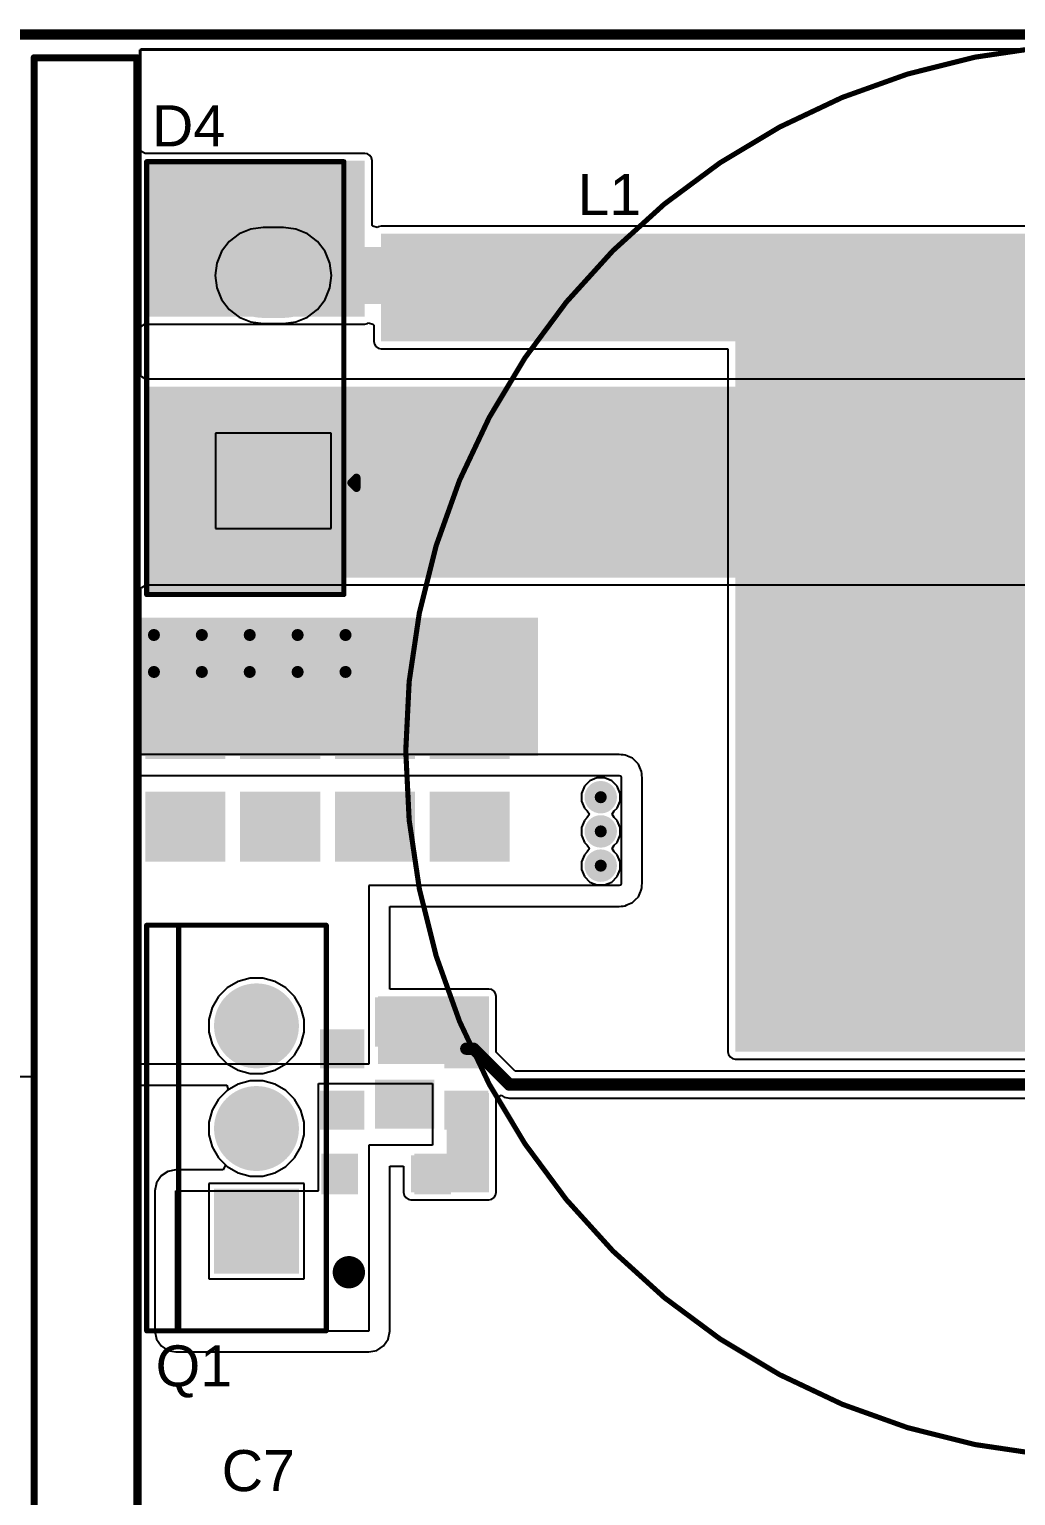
# Model space of a CAD drawing. Header units: millimetres. Extents: x 0 to 214, y 0 to 214.
# Drawn here: x 1.16 to 2.121, y 2.514 to 3.942 of the extents above; entities that cross this region are included whole.
import ezdxf

# ---------------------------------------------------------------- set-up
doc = ezdxf.new("R2010")
doc.units = ezdxf.units.MM
doc.header["$MEASUREMENT"] = 0
for name, color, linetype in [('BottomLayer', 5, 'Continuous'), ('BottomPaste', 16, 'Continuous'), ('BottomSolder', 6, 'Continuous'), ('Mechanical1', 6, 'Continuous'), ('MultiLayer', 9, 'Continuous'), ('PadHoleLayer', 156, 'Continuous'), ('TopLayer', 1, 'Continuous'), ('TopOverlay', 2, 'Continuous'), ('TopSolder', 216, 'Continuous'), ('ViaHoleLayer', 16, 'Continuous')]:
    doc.layers.add(name, color=color, linetype=linetype)
doc.styles.add('Arial', font='', dxfattribs={"height": 0.2})
doc.styles.get('Arial').set_extended_font_data('Arial')

# ---------------------------------------------------------------- blocks, each defined once
blk = doc.blocks.new('FC_PFC1060_850M_B_L_18')
at = {"layer": 'BottomLayer'}
h = blk.add_hatch(color=5, dxfattribs=at)
edge = h.paths.add_edge_path()
edge.add_arc((-0.1968504, 0), 0.0787401, 0, 360)
h = blk.add_hatch(color=5, dxfattribs=at)
edge = h.paths.add_edge_path()
edge.add_arc((0.1968504, 0), 0.0787401, 0, 360)
at = {"layer": 'BottomSolder'}
h = blk.add_hatch(color=6, dxfattribs=at)
edge = h.paths.add_edge_path()
edge.add_arc((-0.1968504, 0), 0.0827401, 0, 360)
h = blk.add_hatch(color=6, dxfattribs=at)
edge = h.paths.add_edge_path()
edge.add_arc((0.1968504, 0), 0.0827401, 0, 360)
at = {"layer": 'MultiLayer'}
h = blk.add_hatch(color=9, dxfattribs=at)
edge = h.paths.add_edge_path()
edge.add_arc((-0.1968504, 0), 0.0787401, 0, 360)
h = blk.add_hatch(color=9, dxfattribs=at)
edge = h.paths.add_edge_path()
edge.add_arc((0.1968504, 0), 0.0787401, 0, 360)
at = {"layer": 'PadHoleLayer'}
h = blk.add_hatch(color=156, dxfattribs=at)
edge = h.paths.add_edge_path()
edge.add_arc((-0.1968504, 0), 0.0393701, 0, 360)
h = blk.add_hatch(color=156, dxfattribs=at)
edge = h.paths.add_edge_path()
edge.add_arc((0.1968504, 0), 0.0393701, 0, 360)
at = {"layer": 'TopLayer'}
h = blk.add_hatch(color=1, dxfattribs=at)
edge = h.paths.add_edge_path()
edge.add_arc((-0.1968504, 0), 0.0787401, 0, 360)
h = blk.add_hatch(color=1, dxfattribs=at)
edge = h.paths.add_edge_path()
edge.add_arc((0.1968504, 0), 0.0787401, 0, 360)
at = {"layer": 'TopSolder'}
h = blk.add_hatch(color=216, dxfattribs=at)
edge = h.paths.add_edge_path()
edge.add_arc((-0.1968504, 0), 0.0827401, 0, 360)
h = blk.add_hatch(color=216, dxfattribs=at)
edge = h.paths.add_edge_path()
edge.add_arc((0.1968504, 0), 0.0827401, 0, 360)
at = {"layer": 'TopOverlay'}
for points, const_width in [([(0.2959764, 0, 1), (-1.0819764, 0, 1)], 0.005), ([(-1.0832264, 0, 1), (-1.0807264, 0, 1)], 0.0025), ([(0.2947264, 0, 1), (0.2972264, 0, 1)], 0.0025)]:
    blk.add_lwpolyline(points, format="xyb", close=True, dxfattribs=dict(at, const_width=const_width))
blk = doc.blocks.new('R___1206_B_151')
at = {"layer": 'BottomLayer'}
for points in [[(-0.08, 0.035), (-0.02, 0.035), (-0.02, -0.035), (-0.08, -0.035)], [(0.02, 0.035), (0.08, 0.035), (0.08, -0.035), (0.02, -0.035)]]:
    blk.add_hatch(color=5, dxfattribs=at).paths.add_polyline_path(points)
at = {"layer": 'BottomPaste'}
for points in [[(-0.08, 0.035), (-0.02, 0.035), (-0.02, -0.035), (-0.08, -0.035)], [(0.02, 0.035), (0.08, 0.035), (0.08, -0.035), (0.02, -0.035)]]:
    blk.add_hatch(color=16, dxfattribs=at).paths.add_polyline_path(points)
at = {"layer": 'BottomSolder'}
for points in [[(-0.084, 0.039), (-0.016, 0.039), (-0.016, -0.039), (-0.084, -0.039)], [(0.016, 0.039), (0.084, 0.039), (0.084, -0.039), (0.016, -0.039)]]:
    blk.add_hatch(color=6, dxfattribs=at).paths.add_polyline_path(points)
blk = doc.blocks.new('R___1206_B_152')
at = {"layer": 'BottomLayer'}
for points in [[(-0.08, 0.035), (-0.02, 0.035), (-0.02, -0.035), (-0.08, -0.035)], [(0.02, 0.035), (0.08, 0.035), (0.08, -0.035), (0.02, -0.035)]]:
    blk.add_hatch(color=5, dxfattribs=at).paths.add_polyline_path(points)
at = {"layer": 'BottomPaste'}
for points in [[(-0.08, 0.035), (-0.02, 0.035), (-0.02, -0.035), (-0.08, -0.035)], [(0.02, 0.035), (0.08, 0.035), (0.08, -0.035), (0.02, -0.035)]]:
    blk.add_hatch(color=16, dxfattribs=at).paths.add_polyline_path(points)
at = {"layer": 'BottomSolder'}
for points in [[(-0.084, 0.039), (-0.016, 0.039), (-0.016, -0.039), (-0.084, -0.039)], [(0.016, 0.039), (0.084, 0.039), (0.084, -0.039), (0.016, -0.039)]]:
    blk.add_hatch(color=6, dxfattribs=at).paths.add_polyline_path(points)
blk = doc.blocks.new('R___1206_B_153')
at = {"layer": 'BottomLayer'}
for points in [[(-0.08, 0.035), (-0.02, 0.035), (-0.02, -0.035), (-0.08, -0.035)], [(0.02, 0.035), (0.08, 0.035), (0.08, -0.035), (0.02, -0.035)]]:
    blk.add_hatch(color=5, dxfattribs=at).paths.add_polyline_path(points)
at = {"layer": 'BottomPaste'}
for points in [[(-0.08, 0.035), (-0.02, 0.035), (-0.02, -0.035), (-0.08, -0.035)], [(0.02, 0.035), (0.08, 0.035), (0.08, -0.035), (0.02, -0.035)]]:
    blk.add_hatch(color=16, dxfattribs=at).paths.add_polyline_path(points)
at = {"layer": 'BottomSolder'}
for points in [[(-0.084, 0.039), (-0.016, 0.039), (-0.016, -0.039), (-0.084, -0.039)], [(0.016, 0.039), (0.084, 0.039), (0.084, -0.039), (0.016, -0.039)]]:
    blk.add_hatch(color=6, dxfattribs=at).paths.add_polyline_path(points)
blk = doc.blocks.new('R___1206_B_154')
at = {"layer": 'BottomLayer'}
for points in [[(-0.08, 0.035), (-0.02, 0.035), (-0.02, -0.035), (-0.08, -0.035)], [(0.02, 0.035), (0.08, 0.035), (0.08, -0.035), (0.02, -0.035)]]:
    blk.add_hatch(color=5, dxfattribs=at).paths.add_polyline_path(points)
at = {"layer": 'BottomPaste'}
for points in [[(-0.08, 0.035), (-0.02, 0.035), (-0.02, -0.035), (-0.08, -0.035)], [(0.02, 0.035), (0.08, 0.035), (0.08, -0.035), (0.02, -0.035)]]:
    blk.add_hatch(color=16, dxfattribs=at).paths.add_polyline_path(points)
at = {"layer": 'BottomSolder'}
for points in [[(-0.084, 0.039), (-0.016, 0.039), (-0.016, -0.039), (-0.084, -0.039)], [(0.016, 0.039), (0.084, 0.039), (0.084, -0.039), (0.016, -0.039)]]:
    blk.add_hatch(color=6, dxfattribs=at).paths.add_polyline_path(points)
blk = doc.blocks.new('R___0603_B_161')
at = {"layer": 'BottomLayer'}
for points in [[(-0.045, -0.0175), (-0.045, 0.0175), (-0.015, 0.0175), (-0.015, -0.0175)], [(0.015, -0.0175), (0.015, 0.0175), (0.045, 0.0175), (0.045, -0.0175)]]:
    blk.add_hatch(color=5, dxfattribs=at).paths.add_polyline_path(points)
at = {"layer": 'BottomPaste'}
for points in [[(-0.045, -0.0175), (-0.045, 0.0175), (-0.015, 0.0175), (-0.015, -0.0175)], [(0.015, -0.0175), (0.015, 0.0175), (0.045, 0.0175), (0.045, -0.0175)]]:
    blk.add_hatch(color=16, dxfattribs=at).paths.add_polyline_path(points)
at = {"layer": 'BottomSolder'}
for points in [[(-0.049, -0.0215), (-0.049, 0.0215), (-0.011, 0.0215), (-0.011, -0.0215)], [(0.011, -0.0215), (0.011, 0.0215), (0.049, 0.0215), (0.049, -0.0215)]]:
    blk.add_hatch(color=6, dxfattribs=at).paths.add_polyline_path(points)
blk = doc.blocks.new('R___0603_B_162')
at = {"layer": 'BottomLayer'}
for points in [[(-0.045, -0.0175), (-0.045, 0.0175), (-0.015, 0.0175), (-0.015, -0.0175)], [(0.015, -0.0175), (0.015, 0.0175), (0.045, 0.0175), (0.045, -0.0175)]]:
    blk.add_hatch(color=5, dxfattribs=at).paths.add_polyline_path(points)
at = {"layer": 'BottomPaste'}
for points in [[(-0.045, -0.0175), (-0.045, 0.0175), (-0.015, 0.0175), (-0.015, -0.0175)], [(0.015, -0.0175), (0.015, 0.0175), (0.045, 0.0175), (0.045, -0.0175)]]:
    blk.add_hatch(color=16, dxfattribs=at).paths.add_polyline_path(points)
at = {"layer": 'BottomSolder'}
for points in [[(-0.049, -0.0215), (-0.049, 0.0215), (-0.011, 0.0215), (-0.011, -0.0215)], [(0.011, -0.0215), (0.011, 0.0215), (0.049, 0.0215), (0.049, -0.0215)]]:
    blk.add_hatch(color=6, dxfattribs=at).paths.add_polyline_path(points)
blk = doc.blocks.new('RES_0805_B_165')
at = {"layer": 'BottomLayer'}
for points in [[(-0.06, 0.025), (-0.02, 0.025), (-0.02, -0.025), (-0.06, -0.025)], [(0.02, 0.025), (0.06, 0.025), (0.06, -0.025), (0.02, -0.025)]]:
    blk.add_hatch(color=5, dxfattribs=at).paths.add_polyline_path(points)
at = {"layer": 'BottomPaste'}
for points in [[(-0.06, 0.025), (-0.02, 0.025), (-0.02, -0.025), (-0.06, -0.025)], [(0.02, 0.025), (0.06, 0.025), (0.06, -0.025), (0.02, -0.025)]]:
    blk.add_hatch(color=16, dxfattribs=at).paths.add_polyline_path(points)
at = {"layer": 'BottomSolder'}
for points in [[(-0.064, 0.029), (-0.016, 0.029), (-0.016, -0.029), (-0.064, -0.029)], [(0.016, 0.029), (0.064, 0.029), (0.064, -0.029), (0.016, -0.029)]]:
    blk.add_hatch(color=6, dxfattribs=at).paths.add_polyline_path(points)
blk = doc.blocks.new('TO_220_3_177')
at = {"layer": 'BottomLayer'}
blk.add_hatch(color=5, dxfattribs=at).paths.add_polyline_path([(-0.13937, 0.03937), (-0.06063, 0.03937), (-0.06063, -0.03937), (-0.13937, -0.03937)])
h = blk.add_hatch(color=5, dxfattribs=at)
edge = h.paths.add_edge_path()
edge.add_arc((0, 0), 0.03937, 0, 360)
h = blk.add_hatch(color=5, dxfattribs=at)
edge = h.paths.add_edge_path()
edge.add_arc((0.1, 0), 0.03937, 0, 360)
at = {"layer": 'BottomSolder'}
blk.add_hatch(color=6, dxfattribs=at).paths.add_polyline_path([(-0.14137, 0.04137), (-0.05863, 0.04137), (-0.05863, -0.04137), (-0.14137, -0.04137)])
h = blk.add_hatch(color=6, dxfattribs=at)
edge = h.paths.add_edge_path()
edge.add_arc((0, 0), 0.04137, 0, 360)
h = blk.add_hatch(color=6, dxfattribs=at)
edge = h.paths.add_edge_path()
edge.add_arc((0.1, 0), 0.04137, 0, 360)
at = {"layer": 'MultiLayer'}
blk.add_hatch(color=9, dxfattribs=at).paths.add_polyline_path([(-0.13937, 0.03937), (-0.06063, 0.03937), (-0.06063, -0.03937), (-0.13937, -0.03937)])
h = blk.add_hatch(color=9, dxfattribs=at)
edge = h.paths.add_edge_path()
edge.add_arc((0, 0), 0.03937, 0, 360)
h = blk.add_hatch(color=9, dxfattribs=at)
edge = h.paths.add_edge_path()
edge.add_arc((0.1, 0), 0.03937, 0, 360)
at = {"layer": 'PadHoleLayer'}
h = blk.add_hatch(color=156, dxfattribs=at)
edge = h.paths.add_edge_path()
edge.add_arc((-0.1, 0), 0.023622, 0, 360)
h = blk.add_hatch(color=156, dxfattribs=at)
edge = h.paths.add_edge_path()
edge.add_arc((0, 0), 0.023622, 0, 360)
h = blk.add_hatch(color=156, dxfattribs=at)
edge = h.paths.add_edge_path()
edge.add_arc((0.1, 0), 0.023622, 0, 360)
at = {"layer": 'TopLayer'}
blk.add_hatch(color=1, dxfattribs=at).paths.add_polyline_path([(-0.13937, 0.03937), (-0.06063, 0.03937), (-0.06063, -0.03937), (-0.13937, -0.03937)])
h = blk.add_hatch(color=1, dxfattribs=at)
edge = h.paths.add_edge_path()
edge.add_arc((0, 0), 0.03937, 0, 360)
h = blk.add_hatch(color=1, dxfattribs=at)
edge = h.paths.add_edge_path()
edge.add_arc((0.1, 0), 0.03937, 0, 360)
at = {"layer": 'TopSolder'}
blk.add_hatch(color=216, dxfattribs=at).paths.add_polyline_path([(-0.14137, 0.04137), (-0.05863, 0.04137), (-0.05863, -0.04137), (-0.14137, -0.04137)])
h = blk.add_hatch(color=216, dxfattribs=at)
edge = h.paths.add_edge_path()
edge.add_arc((0, 0), 0.04137, 0, 360)
h = blk.add_hatch(color=216, dxfattribs=at)
edge = h.paths.add_edge_path()
edge.add_arc((0.1, 0), 0.04137, 0, 360)
at = {"layer": 'TopOverlay', "const_width": 0.005}
for points in [[(-0.197, 0.107), (-0.197, -0.068)], [(-0.197, 0.107), (0.198, 0.107)], [(0.198, 0.107), (0.198, -0.068)], [(-0.197, 0.075783), (0.198, 0.075783)], [(-0.197, -0.068), (0.198, -0.068)]]:
    blk.add_lwpolyline(points, dxfattribs=at)
at = {"layer": 'TopOverlay'}
for points, const_width in [([(-0.19825, 0.107, 1), (-0.19575, 0.107, 1)], 0.0025), ([(-0.19825, 0.107, 1), (-0.19575, 0.107, 1)], 0.0025), ([(0.19675, 0.107, 1), (0.19925, 0.107, 1)], 0.0025), ([(0.19675, 0.107, 1), (0.19925, 0.107, 1)], 0.0025), ([(-0.19825, 0.075783, 1), (-0.19575, 0.075783, 1)], 0.0025), ([(0.19675, 0.075783, 1), (0.19925, 0.075783, 1)], 0.0025), ([(-0.19825, -0.068, 1), (-0.19575, -0.068, 1)], 0.0025), ([(-0.19825, -0.068, 1), (-0.19575, -0.068, 1)], 0.0025), ([(0.19675, -0.068, 1), (0.19925, -0.068, 1)], 0.0025), ([(0.19675, -0.068, 1), (0.19925, -0.068, 1)], 0.0025), ([(-0.143987, -0.0821298, 1), (-0.136113, -0.0821298, 1)], 0.007874), ([(-0.143887, -0.0821298, 1), (-0.136013, -0.0821298, 1)], 0.007874)]:
    blk.add_lwpolyline(points, format="xyb", close=True, dxfattribs=dict(at, const_width=const_width))
at = {"layer": 'TopOverlay', "const_width": 0.015748}
blk.add_lwpolyline([(-0.13995, -0.0821298, -314.8109165127927), (-0.14005, -0.0821298)], format="xyb", dxfattribs=at)
blk = doc.blocks.new('N___T___P___B_180')
at = {"layer": 'BottomLayer'}
for points in [[(-0.0150007, -0.024091), (0.0149993, -0.024091), (0.0149993, 0.0315866), (-0.0150007, 0.0315866)], [(-0.009500000000000001, 0.0125), (-0.009499999999999998, -0.0125), (-0.0275, -0.0125), (-0.0275, 0.0125)], [(0.0275, 0.0125), (0.0275, -0.0125), (0.009500000000000001, -0.0125), (0.009499999999999998, 0.0125)]]:
    blk.add_hatch(color=5, dxfattribs=at).paths.add_polyline_path(points)
at = {"layer": 'BottomPaste'}
for points in [[(-0.009500000000000001, 0.0125), (-0.009499999999999998, -0.0125), (-0.0275, -0.0125), (-0.0275, 0.0125)], [(0.0275, 0.0125), (0.0275, -0.0125), (0.009500000000000001, -0.0125), (0.009499999999999998, 0.0125)]]:
    blk.add_hatch(color=16, dxfattribs=at).paths.add_polyline_path(points)
blk = doc.blocks.new('SOD_323_B_196')
at = {"layer": 'BottomLayer'}
for points in [[(-0.02952755, -0.01771655), (-0.06102365, -0.01771655), (-0.06102365, 0.01771655), (-0.02952755, 0.01771655)], [(0.06102365, -0.01771655), (0.02952755, -0.01771655), (0.02952755, 0.01771655), (0.06102365, 0.01771655)]]:
    blk.add_hatch(color=5, dxfattribs=at).paths.add_polyline_path(points)
at = {"layer": 'BottomPaste'}
for points in [[(-0.02952755, -0.01771655), (-0.06102365, -0.01771655), (-0.06102365, 0.01771655), (-0.02952755, 0.01771655)], [(0.06102365, -0.01771655), (0.02952755, -0.01771655), (0.02952755, 0.01771655), (0.06102365, 0.01771655)]]:
    blk.add_hatch(color=16, dxfattribs=at).paths.add_polyline_path(points)
at = {"layer": 'BottomSolder'}
for points in [[(-0.02736215, -0.01988195), (-0.06318905, -0.01988195), (-0.06318905, 0.01988195), (-0.02736215, 0.01988195)], [(0.06318905, -0.01988195), (0.02736215, -0.01988195), (0.02736215, 0.01988195), (0.06318905, 0.01988195)]]:
    blk.add_hatch(color=6, dxfattribs=at).paths.add_polyline_path(points)
blk = doc.blocks.new('TO_220_2_197')
at = {"layer": 'BottomLayer'}
blk.add_hatch(color=5, dxfattribs=at).paths.add_polyline_path([(-0.13937, 0.0492125), (-0.06063, 0.0492125), (-0.06063, -0.0492125), (-0.13937, -0.0492125)])
h = blk.add_hatch(color=5, dxfattribs=at)
edge = h.paths.add_edge_path()
edge.add_arc((0.1, -0.0098425), 0.03937, 180, 360)
edge.add_line((0.13937, -0.0098425), (0.13937, 0.0098425))
edge.add_arc((0.1, 0.0098425), 0.03937, 0, 180)
edge.add_line((0.06063, 0.009842500000000006), (0.06063, -0.009842499999999995))
at = {"layer": 'BottomSolder'}
blk.add_hatch(color=6, dxfattribs=at).paths.add_polyline_path([(-0.14137, 0.0512125), (-0.05863, 0.0512125), (-0.05863, -0.0512125), (-0.14137, -0.0512125)])
h = blk.add_hatch(color=6, dxfattribs=at)
edge = h.paths.add_edge_path()
edge.add_arc((0.1, -0.0098425), 0.04137, 180, 360)
edge.add_line((0.14137, -0.0098425), (0.14137, 0.0098425))
edge.add_arc((0.1, 0.0098425), 0.04137, 0, 180)
edge.add_line((0.05863000000000001, 0.009842500000000006), (0.05863000000000001, -0.009842499999999995))
at = {"layer": 'MultiLayer'}
blk.add_hatch(color=9, dxfattribs=at).paths.add_polyline_path([(-0.13937, 0.0492125), (-0.06063, 0.0492125), (-0.06063, -0.0492125), (-0.13937, -0.0492125)])
h = blk.add_hatch(color=9, dxfattribs=at)
edge = h.paths.add_edge_path()
edge.add_arc((0.1, -0.0098425), 0.03937, 180, 360)
edge.add_line((0.13937, -0.0098425), (0.13937, 0.0098425))
edge.add_arc((0.1, 0.0098425), 0.03937, 0, 180)
edge.add_line((0.06063, 0.009842500000000006), (0.06063, -0.009842499999999995))
at = {"layer": 'PadHoleLayer'}
h = blk.add_hatch(color=156, dxfattribs=at)
edge = h.paths.add_edge_path()
edge.add_arc((-0.1, 0), 0.027559, 0, 360)
h = blk.add_hatch(color=156, dxfattribs=at)
edge = h.paths.add_edge_path()
edge.add_arc((0.1, 0), 0.027559, 0, 360)
at = {"layer": 'TopLayer'}
blk.add_hatch(color=1, dxfattribs=at).paths.add_polyline_path([(-0.13937, 0.0492125), (-0.06063, 0.0492125), (-0.06063, -0.0492125), (-0.13937, -0.0492125)])
h = blk.add_hatch(color=1, dxfattribs=at)
edge = h.paths.add_edge_path()
edge.add_arc((0.1, -0.0098425), 0.03937, 180, 360)
edge.add_line((0.13937, -0.0098425), (0.13937, 0.0098425))
edge.add_arc((0.1, 0.0098425), 0.03937, 0, 180)
edge.add_line((0.06063, 0.009842500000000006), (0.06063, -0.009842499999999995))
at = {"layer": 'TopOverlay'}
for points in [[(-0.2107972, 0.0150456), (-0.1563462, 0.0150456), (-0.1563462, 0.1234706), (-0.2107972, 0.1234706)], [(-0.2107972, -0.0686944), (-0.1560102, -0.0686944), (-0.1560102, 0.0260646), (-0.2107972, 0.0260646)]]:
    blk.add_hatch(color=2, dxfattribs=at).paths.add_polyline_path(points)
at = {"layer": 'TopSolder'}
blk.add_hatch(color=216, dxfattribs=at).paths.add_polyline_path([(-0.14137, 0.0512125), (-0.05863, 0.0512125), (-0.05863, -0.0512125), (-0.14137, -0.0512125)])
h = blk.add_hatch(color=216, dxfattribs=at)
edge = h.paths.add_edge_path()
edge.add_arc((0.1, -0.0098425), 0.04137, 180, 360)
edge.add_line((0.14137, -0.0098425), (0.14137, 0.0098425))
edge.add_arc((0.1, 0.0098425), 0.04137, 0, 180)
edge.add_line((0.05863000000000001, 0.009842500000000006), (0.05863000000000001, -0.009842499999999995))
at = {"layer": 'TopOverlay'}
for points, const_width in [([(-0.210787, 0.123425), (0.210787, 0.123425)], 0.005), ([(-0.210787, 0.123425), (-0.210787, -0.0687008)], 0.005), ([(0.210787, 0.123425), (0.210787, -0.0687008)], 0.005), ([(-0.210787, -0.0687008), (-0.2107478, -0.06874)], 0.005), ([(-0.2107478, -0.06874), (0.210787, -0.06874)], 0.005), ([(-0.102, -0.076), (-0.107, -0.081)], 0.007874), ([(-0.107, -0.081), (-0.097, -0.081)], 0.007874), ([(-0.102, -0.076), (-0.097, -0.081)], 0.007874)]:
    blk.add_lwpolyline(points, dxfattribs=dict(at, const_width=const_width))
for points, const_width in [([(-0.212037, 0.123425, 1), (-0.209537, 0.123425, 1)], 0.0025), ([(-0.212037, 0.123425, 1), (-0.209537, 0.123425, 1)], 0.0025), ([(0.209537, 0.123425, 1), (0.212037, 0.123425, 1)], 0.0025), ([(0.209537, 0.123425, 1), (0.212037, 0.123425, 1)], 0.0025), ([(-0.212037, -0.0687008, 1), (-0.209537, -0.0687008, 1)], 0.0025), ([(-0.212037, -0.0687008, 1), (-0.209537, -0.0687008, 1)], 0.0025), ([(-0.2119978, -0.06874, 1), (-0.2094978, -0.06874, 1)], 0.0025), ([(-0.2119978, -0.06874, 1), (-0.2094978, -0.06874, 1)], 0.0025), ([(0.209537, -0.0687008, 1), (0.212037, -0.0687008, 1)], 0.0025), ([(0.209537, -0.06874, 1), (0.212037, -0.06874, 1)], 0.0025), ([(-0.1089685, -0.081, 1), (-0.1050315, -0.081, 1)], 0.003937), ([(-0.1089685, -0.081, 1), (-0.1050315, -0.081, 1)], 0.003937), ([(-0.1039685, -0.076, 1), (-0.1000315, -0.076, 1)], 0.003937), ([(-0.1039685, -0.076, 1), (-0.1000315, -0.076, 1)], 0.003937), ([(-0.0989685, -0.081, 1), (-0.0950315, -0.081, 1)], 0.003937), ([(-0.0989685, -0.081, 1), (-0.0950315, -0.081, 1)], 0.003937)]:
    blk.add_lwpolyline(points, format="xyb", close=True, dxfattribs=dict(at, const_width=const_width))

msp = doc.modelspace()

# ---------------------------------------------------------------- hatches: boundary and pattern name
at = {"layer": 'BottomLayer'}
for points in [[(1.274, 3.662), (1.487, 3.662), (1.487, 3.814), (1.274, 3.814)], [(1.503, 3.638), (2.335, 3.638), (2.335, 3.743), (1.503, 3.743)], [(1.848, 2.946), (2.335, 2.946), (2.335, 3.743), (1.848, 3.743)], [(1.265, 3.234), (1.656, 3.234), (1.656, 3.369), (1.265, 3.369)], [(1.5, 2.934), (1.608, 2.934), (1.608, 3), (1.5, 3)], [(1.567, 2.809), (1.608, 2.809), (1.608, 2.906), (1.567, 2.906)], [(1.532, 2.809), (1.581, 2.809), (1.581, 2.845), (1.532, 2.845)]]:
    msp.add_hatch(color=5, dxfattribs=at).paths.add_polyline_path(points)
h = msp.add_hatch(color=5, dxfattribs=at)
edge = h.paths.add_edge_path()
edge.add_arc((1.2816667, 3.352), 0.011811, 0, 360)
h = msp.add_hatch(color=5, dxfattribs=at)
edge = h.paths.add_edge_path()
edge.add_arc((1.3283333, 3.352), 0.011811, 0, 360)
h = msp.add_hatch(color=5, dxfattribs=at)
edge = h.paths.add_edge_path()
edge.add_arc((1.3749999, 3.352), 0.011811, 0, 360)
h = msp.add_hatch(color=5, dxfattribs=at)
edge = h.paths.add_edge_path()
edge.add_arc((1.4216665, 3.352), 0.011811, 0, 360)
h = msp.add_hatch(color=5, dxfattribs=at)
edge = h.paths.add_edge_path()
edge.add_arc((1.4683331, 3.352), 0.011811, 0, 360)
h = msp.add_hatch(color=5, dxfattribs=at)
edge = h.paths.add_edge_path()
edge.add_arc((1.2816667, 3.316), 0.011811, 0, 360)
h = msp.add_hatch(color=5, dxfattribs=at)
edge = h.paths.add_edge_path()
edge.add_arc((1.3283333, 3.316), 0.011811, 0, 360)
h = msp.add_hatch(color=5, dxfattribs=at)
edge = h.paths.add_edge_path()
edge.add_arc((1.3749999, 3.316), 0.011811, 0, 360)
h = msp.add_hatch(color=5, dxfattribs=at)
edge = h.paths.add_edge_path()
edge.add_arc((1.4216665, 3.316), 0.011811, 0, 360)
h = msp.add_hatch(color=5, dxfattribs=at)
edge = h.paths.add_edge_path()
edge.add_arc((1.4683331, 3.316), 0.011811, 0, 360)
h = msp.add_hatch(color=5, dxfattribs=at)
edge = h.paths.add_edge_path()
edge.add_arc((1.717, 3.194), 0.011811, 0, 360)
h = msp.add_hatch(color=5, dxfattribs=at)
edge = h.paths.add_edge_path()
edge.add_arc((1.717, 3.1606667), 0.011811, 0, 360)
h = msp.add_hatch(color=5, dxfattribs=at)
edge = h.paths.add_edge_path()
edge.add_arc((1.717, 3.1273334), 0.011811, 0, 360)
at = {"layer": 'BottomSolder'}
h = msp.add_hatch(color=6, dxfattribs=at)
edge = h.paths.add_edge_path()
edge.add_arc((1.2816667, 3.352), 0.015811, 0, 360)
h = msp.add_hatch(color=6, dxfattribs=at)
edge = h.paths.add_edge_path()
edge.add_arc((1.3283333, 3.352), 0.015811, 0, 360)
h = msp.add_hatch(color=6, dxfattribs=at)
edge = h.paths.add_edge_path()
edge.add_arc((1.3749999, 3.352), 0.015811, 0, 360)
h = msp.add_hatch(color=6, dxfattribs=at)
edge = h.paths.add_edge_path()
edge.add_arc((1.4216665, 3.352), 0.015811, 0, 360)
h = msp.add_hatch(color=6, dxfattribs=at)
edge = h.paths.add_edge_path()
edge.add_arc((1.4683331, 3.352), 0.015811, 0, 360)
h = msp.add_hatch(color=6, dxfattribs=at)
edge = h.paths.add_edge_path()
edge.add_arc((1.2816667, 3.316), 0.015811, 0, 360)
h = msp.add_hatch(color=6, dxfattribs=at)
edge = h.paths.add_edge_path()
edge.add_arc((1.3283333, 3.316), 0.015811, 0, 360)
h = msp.add_hatch(color=6, dxfattribs=at)
edge = h.paths.add_edge_path()
edge.add_arc((1.3749999, 3.316), 0.015811, 0, 360)
h = msp.add_hatch(color=6, dxfattribs=at)
edge = h.paths.add_edge_path()
edge.add_arc((1.4216665, 3.316), 0.015811, 0, 360)
h = msp.add_hatch(color=6, dxfattribs=at)
edge = h.paths.add_edge_path()
edge.add_arc((1.4683331, 3.316), 0.015811, 0, 360)
h = msp.add_hatch(color=6, dxfattribs=at)
edge = h.paths.add_edge_path()
edge.add_arc((1.717, 3.194), 0.015811, 0, 360)
h = msp.add_hatch(color=6, dxfattribs=at)
edge = h.paths.add_edge_path()
edge.add_arc((1.717, 3.1606667), 0.015811, 0, 360)
h = msp.add_hatch(color=6, dxfattribs=at)
edge = h.paths.add_edge_path()
edge.add_arc((1.717, 3.1273334), 0.015811, 0, 360)
at = {"layer": 'TopLayer'}
msp.add_hatch(color=1, dxfattribs=at).paths.add_polyline_path([(1.2748629, 3.408), (2.5909999, 3.408), (2.5909999, 3.594), (1.2748629, 3.594)])
h = msp.add_hatch(color=1, dxfattribs=at)
edge = h.paths.add_edge_path()
edge.add_arc((1.2816667, 3.352), 0.011811, 0, 360)
h = msp.add_hatch(color=1, dxfattribs=at)
edge = h.paths.add_edge_path()
edge.add_arc((1.3283333, 3.352), 0.011811, 0, 360)
h = msp.add_hatch(color=1, dxfattribs=at)
edge = h.paths.add_edge_path()
edge.add_arc((1.3749999, 3.352), 0.011811, 0, 360)
h = msp.add_hatch(color=1, dxfattribs=at)
edge = h.paths.add_edge_path()
edge.add_arc((1.4216665, 3.352), 0.011811, 0, 360)
h = msp.add_hatch(color=1, dxfattribs=at)
edge = h.paths.add_edge_path()
edge.add_arc((1.4683331, 3.352), 0.011811, 0, 360)
h = msp.add_hatch(color=1, dxfattribs=at)
edge = h.paths.add_edge_path()
edge.add_arc((1.2816667, 3.316), 0.011811, 0, 360)
h = msp.add_hatch(color=1, dxfattribs=at)
edge = h.paths.add_edge_path()
edge.add_arc((1.3283333, 3.316), 0.011811, 0, 360)
h = msp.add_hatch(color=1, dxfattribs=at)
edge = h.paths.add_edge_path()
edge.add_arc((1.3749999, 3.316), 0.011811, 0, 360)
h = msp.add_hatch(color=1, dxfattribs=at)
edge = h.paths.add_edge_path()
edge.add_arc((1.4216665, 3.316), 0.011811, 0, 360)
h = msp.add_hatch(color=1, dxfattribs=at)
edge = h.paths.add_edge_path()
edge.add_arc((1.4683331, 3.316), 0.011811, 0, 360)
h = msp.add_hatch(color=1, dxfattribs=at)
edge = h.paths.add_edge_path()
edge.add_arc((1.717, 3.194), 0.011811, 0, 360)
h = msp.add_hatch(color=1, dxfattribs=at)
edge = h.paths.add_edge_path()
edge.add_arc((1.717, 3.1606667), 0.011811, 0, 360)
h = msp.add_hatch(color=1, dxfattribs=at)
edge = h.paths.add_edge_path()
edge.add_arc((1.717, 3.1273334), 0.011811, 0, 360)
at = {"layer": 'TopSolder'}
h = msp.add_hatch(color=216, dxfattribs=at)
edge = h.paths.add_edge_path()
edge.add_arc((1.2816667, 3.352), 0.015811, 0, 360)
h = msp.add_hatch(color=216, dxfattribs=at)
edge = h.paths.add_edge_path()
edge.add_arc((1.3283333, 3.352), 0.015811, 0, 360)
h = msp.add_hatch(color=216, dxfattribs=at)
edge = h.paths.add_edge_path()
edge.add_arc((1.3749999, 3.352), 0.015811, 0, 360)
h = msp.add_hatch(color=216, dxfattribs=at)
edge = h.paths.add_edge_path()
edge.add_arc((1.4216665, 3.352), 0.015811, 0, 360)
h = msp.add_hatch(color=216, dxfattribs=at)
edge = h.paths.add_edge_path()
edge.add_arc((1.4683331, 3.352), 0.015811, 0, 360)
h = msp.add_hatch(color=216, dxfattribs=at)
edge = h.paths.add_edge_path()
edge.add_arc((1.2816667, 3.316), 0.015811, 0, 360)
h = msp.add_hatch(color=216, dxfattribs=at)
edge = h.paths.add_edge_path()
edge.add_arc((1.3283333, 3.316), 0.015811, 0, 360)
h = msp.add_hatch(color=216, dxfattribs=at)
edge = h.paths.add_edge_path()
edge.add_arc((1.3749999, 3.316), 0.015811, 0, 360)
h = msp.add_hatch(color=216, dxfattribs=at)
edge = h.paths.add_edge_path()
edge.add_arc((1.4216665, 3.316), 0.015811, 0, 360)
h = msp.add_hatch(color=216, dxfattribs=at)
edge = h.paths.add_edge_path()
edge.add_arc((1.4683331, 3.316), 0.015811, 0, 360)
h = msp.add_hatch(color=216, dxfattribs=at)
edge = h.paths.add_edge_path()
edge.add_arc((1.717, 3.194), 0.015811, 0, 360)
h = msp.add_hatch(color=216, dxfattribs=at)
edge = h.paths.add_edge_path()
edge.add_arc((1.717, 3.1606667), 0.015811, 0, 360)
h = msp.add_hatch(color=216, dxfattribs=at)
edge = h.paths.add_edge_path()
edge.add_arc((1.717, 3.1273334), 0.015811, 0, 360)
at = {"layer": 'ViaHoleLayer'}
h = msp.add_hatch(color=16, dxfattribs=at)
edge = h.paths.add_edge_path()
edge.add_arc((1.2816667, 3.352), 0.0059055, 0, 360)
h = msp.add_hatch(color=16, dxfattribs=at)
edge = h.paths.add_edge_path()
edge.add_arc((1.3283333, 3.352), 0.0059055, 0, 360)
h = msp.add_hatch(color=16, dxfattribs=at)
edge = h.paths.add_edge_path()
edge.add_arc((1.3749999, 3.352), 0.0059055, 0, 360)
h = msp.add_hatch(color=16, dxfattribs=at)
edge = h.paths.add_edge_path()
edge.add_arc((1.4216665, 3.352), 0.0059055, 0, 360)
h = msp.add_hatch(color=16, dxfattribs=at)
edge = h.paths.add_edge_path()
edge.add_arc((1.4683331, 3.352), 0.0059055, 0, 360)
h = msp.add_hatch(color=16, dxfattribs=at)
edge = h.paths.add_edge_path()
edge.add_arc((1.2816667, 3.316), 0.0059055, 0, 360)
h = msp.add_hatch(color=16, dxfattribs=at)
edge = h.paths.add_edge_path()
edge.add_arc((1.3283333, 3.316), 0.0059055, 0, 360)
h = msp.add_hatch(color=16, dxfattribs=at)
edge = h.paths.add_edge_path()
edge.add_arc((1.3749999, 3.316), 0.0059055, 0, 360)
h = msp.add_hatch(color=16, dxfattribs=at)
edge = h.paths.add_edge_path()
edge.add_arc((1.4216665, 3.316), 0.0059055, 0, 360)
h = msp.add_hatch(color=16, dxfattribs=at)
edge = h.paths.add_edge_path()
edge.add_arc((1.4683331, 3.316), 0.0059055, 0, 360)
h = msp.add_hatch(color=16, dxfattribs=at)
edge = h.paths.add_edge_path()
edge.add_arc((1.717, 3.194), 0.0059055, 0, 360)
h = msp.add_hatch(color=16, dxfattribs=at)
edge = h.paths.add_edge_path()
edge.add_arc((1.717, 3.1606667), 0.0059055, 0, 360)
h = msp.add_hatch(color=16, dxfattribs=at)
edge = h.paths.add_edge_path()
edge.add_arc((1.717, 3.1273334), 0.0059055, 0, 360)

# ---------------------------------------------------------------- linework, layer by layer
at = {"layer": 'BottomLayer'}
for p, q in [((1.268, 3.8244232), (1.268, 3.922)), ((1.268, 3.922), (3.2896082, 3.922)), ((1.2688087, 3.8234758), (1.268, 3.8244232)), ((1.2730001, 3.8209382), (1.2688087, 3.8234758)), ((1.274, 3.8211371), (1.2730001, 3.8209382)), ((1.487, 3.8211371), (1.274, 3.8211371)), ((1.4897312, 3.8205938), (1.487, 3.8211371)), ((1.4920467, 3.8190467), (1.4897312, 3.8205938)), ((1.4935938, 3.8167312), (1.4920467, 3.8190467)), ((1.4941371, 3.814), (1.4935938, 3.8167312)), ((1.4941371, 3.7510525), (1.4941371, 3.814)), ((1.4950836, 3.750307), (1.4941371, 3.7510525)), ((1.4991371, 3.7488377), (1.4950836, 3.750307)), ((1.5002688, 3.7495938), (1.4991371, 3.7488377)), ((1.503, 3.7501371), (1.5002688, 3.7495938)), ((2.335, 3.7501371), (1.503, 3.7501371)), ((1.268, 3.6515768), (1.2688087, 3.6525242)), ((1.268, 3.2356438), (1.268, 3.6515768)), ((1.2688087, 3.6525242), (1.2730001, 3.6550618)), ((1.2730001, 3.6550618), (1.274, 3.6548629)), ((1.274, 3.6548629), (1.487, 3.6548629)), ((1.487, 3.6548629), (1.4897312, 3.6554062)), ((1.4897312, 3.6554062), (1.4908629, 3.6561623)), ((1.4908629, 3.6561623), (1.4949164, 3.654693)), ((1.4949164, 3.654693), (1.4958629, 3.6539475)), ((1.4958629, 3.6539475), (1.4958629, 3.638)), ((1.4958629, 3.638), (1.4964062, 3.6352688)), ((1.4964062, 3.6352688), (1.4979533, 3.6329533)), ((1.4979533, 3.6329533), (1.5002688, 3.6314062)), ((1.5002688, 3.6314062), (1.503, 3.6308629)), ((1.503, 3.6308629), (1.8408629, 3.6308629)), ((1.8408629, 3.6308629), (1.8408629, 2.946)), ((1.4542125, 3.548622), (1.3417875, 3.548622)), ((1.3417875, 3.548622), (1.3417875, 3.455882)), ((1.4542125, 3.455882), (1.4542125, 3.548622)), ((1.3417875, 3.455882), (1.4542125, 3.455882)), ((1.7349916, 3.2356438), (1.268, 3.2356438)), ((1.7369614, 3.235252), (1.7349916, 3.2356438)), ((1.7389696, 3.235252), (1.7369614, 3.235252)), ((1.7406448, 3.2349188), (1.7389696, 3.235252)), ((1.7406452, 3.2349188), (1.7406448, 3.2349188)), ((1.7425009, 3.2341501), (1.7406452, 3.2349188)), ((1.7427952, 3.2340916), (1.7425009, 3.2341501)), ((1.7430448, 3.2339249), (1.7427952, 3.2340916)), ((1.7479961, 3.2318739), (1.7430448, 3.2339249)), ((1.750809, 3.229061), (1.7479961, 3.2318739)), ((1.7536219, 3.2262481), (1.750809, 3.229061)), ((1.265, 2.934), (1.265, 3.215252)), ((1.265, 3.215252), (1.7349916, 3.215252)), ((1.7349916, 3.215252), (1.7366668, 3.2149188)), ((1.7366668, 3.2149188), (1.737, 3.2132436)), ((1.7556729, 3.2212968), (1.7536219, 3.2262481)), ((1.7558396, 3.2210472), (1.7556729, 3.2212968)), ((1.7558981, 3.2207529), (1.7558396, 3.2210472)), ((1.7566668, 3.2188972), (1.7558981, 3.2207529)), ((1.7566668, 3.2188968), (1.7566668, 3.2188972)), ((1.757, 3.2172217), (1.7566668, 3.2188968)), ((1.757, 3.2152134), (1.757, 3.2172217)), ((1.7573918, 3.2132436), (1.757, 3.2152134)), ((1.737, 3.2132436), (1.737, 3.1100084)), ((1.7573918, 3.1100084), (1.7573918, 3.2132436)), ((1.7349916, 3.108), (1.491, 3.108)), ((1.491, 3.108), (1.491, 3.0876082)), ((1.7366668, 3.1083332), (1.7349916, 3.108)), ((1.737, 3.1100084), (1.7366668, 3.1083332)), ((1.7536219, 3.0970039), (1.7556729, 3.1019552)), ((1.7556729, 3.1019552), (1.7558396, 3.1022048)), ((1.7558396, 3.1022048), (1.7558981, 3.1024991)), ((1.7558981, 3.1024991), (1.7566668, 3.1043548)), ((1.7566668, 3.1043552), (1.757, 3.1060304)), ((1.7566668, 3.1043548), (1.7566668, 3.1043552)), ((1.757, 3.1080386), (1.7573918, 3.1100084)), ((1.757, 3.1060304), (1.757, 3.1080386)), ((1.491, 3.0876082), (1.491, 3.0071371)), ((1.5113918, 3.0071371), (1.5113918, 3.0876082)), ((1.5113918, 3.0876082), (1.7349916, 3.0876082)), ((1.7349916, 3.0876082), (1.7369614, 3.088)), ((1.7369614, 3.088), (1.7389697, 3.088)), ((1.7389697, 3.088), (1.7406448, 3.0883332)), ((1.7406448, 3.0883332), (1.7406452, 3.0883332)), ((1.7406452, 3.0883332), (1.7425009, 3.0891019)), ((1.7425009, 3.0891019), (1.7427952, 3.0891604)), ((1.7427952, 3.0891604), (1.7430448, 3.0893271)), ((1.7430448, 3.0893271), (1.7479961, 3.0913781)), ((1.7479961, 3.0913781), (1.750809, 3.094191)), ((1.750809, 3.094191), (1.7536219, 3.0970039)), ((1.491, 3.0071371), (1.491, 2.934)), ((1.608, 3.0071371), (1.5113918, 3.0071371)), ((1.6107312, 3.0065938), (1.608, 3.0071371)), ((1.6130467, 3.0050467), (1.6107312, 3.0065938)), ((1.6145938, 3.0027312), (1.6130467, 3.0050467)), ((1.6151371, 3), (1.6145938, 3.0027312)), ((1.6151371, 2.9456079), (1.6151371, 3)), ((1.6334903, 2.9272547), (1.6151371, 2.9456079)), ((1.8408629, 2.946), (1.8414062, 2.9432688)), ((1.8414062, 2.9432688), (1.8429533, 2.9409533)), ((1.491, 2.934), (1.265, 2.934)), ((1.8429533, 2.9409533), (1.8452688, 2.9394062)), ((1.8452688, 2.9394062), (1.848, 2.9388629)), ((1.848, 2.9388629), (2.335, 2.9388629)), ((0.597, 2.922), (1.1649999, 2.922)), ((1.1649999, 2.922), (1.1649999, 2.245)), ((1.442, 2.810622), (1.442, 2.915)), ((1.442, 2.915), (1.553, 2.915)), ((1.553, 2.915), (1.553, 2.855)), ((2.8635097, 2.9272547), (1.6334903, 2.9272547)), ((1.268, 1.994137), (1.268, 2.9136082)), ((1.268, 2.9136082), (1.3525389, 2.9136082)), ((1.3444698, 2.8997238), (1.3383651, 2.8891501)), ((1.3531032, 2.9083572), (1.3444698, 2.8997238)), ((1.3525389, 2.9136082), (1.353833, 2.9087785)), ((1.353833, 2.9087785), (1.3531032, 2.9083572)), ((1.6151371, 2.9010732), (1.6159069, 2.9018571)), ((1.6151371, 2.809), (1.6151371, 2.9010732)), ((1.6159069, 2.9018571), (1.6201371, 2.9036188)), ((1.6201371, 2.9036188), (1.6229277, 2.9017542)), ((1.6229277, 2.9017542), (1.628, 2.9007453)), ((1.628, 2.9007453), (2.869, 2.9007453)), ((1.3383651, 2.8891501), (1.335205, 2.8773567)), ((1.335205, 2.8773567), (1.335205, 2.8651473)), ((1.335205, 2.8651473), (1.3383651, 2.8533539)), ((1.3383651, 2.8533539), (1.3444698, 2.8427802)), ((1.3444698, 2.8427802), (1.3512362, 2.8360138)), ((1.553, 2.855), (1.491, 2.855)), ((1.491, 2.855), (1.491, 2.674)), ((1.2951964, 2.8294616), (1.2885808, 2.8250412)), ((1.303, 2.8310138), (1.2951964, 2.8294616)), ((1.3491651, 2.8310138), (1.303, 2.8310138)), ((1.3512362, 2.8360138), (1.3491651, 2.8310138)), ((1.5113918, 2.674), (1.5113918, 2.8346082)), ((1.5113918, 2.8346082), (1.5248629, 2.8346082)), ((1.5248629, 2.8346082), (1.5248629, 2.809)), ((1.2841604, 2.8184256), (1.2826082, 2.810622)), ((1.2885808, 2.8250412), (1.2841604, 2.8184256)), ((1.2826082, 2.810622), (1.2826082, 2.674)), ((1.303, 2.674), (1.303, 2.810622)), ((1.303, 2.810622), (1.442, 2.810622)), ((1.5248629, 2.809), (1.5254062, 2.8062688)), ((1.5254062, 2.8062688), (1.5269533, 2.8039533)), ((1.5269533, 2.8039533), (1.5292688, 2.8024062)), ((1.5292688, 2.8024062), (1.532, 2.8018629)), ((1.532, 2.8018629), (1.608, 2.8018629)), ((1.608, 2.8018629), (1.6107312, 2.8024062)), ((1.6107312, 2.8024062), (1.6130467, 2.8039533)), ((1.6130467, 2.8039533), (1.6145938, 2.8062688)), ((1.6145938, 2.8062688), (1.6151371, 2.809)), ((1.2826082, 2.674), (1.2841604, 2.6661964)), ((1.491, 2.674), (1.303, 2.674)), ((1.5098396, 2.6661964), (1.5113918, 2.674)), ((1.2841604, 2.6661964), (1.2885808, 2.6595808)), ((1.2885808, 2.6595808), (1.2951964, 2.6551604)), ((1.4988036, 2.6551604), (1.5054192, 2.6595808)), ((1.5054192, 2.6595808), (1.5098396, 2.6661964)), ((1.2951964, 2.6551604), (1.303, 2.6536082)), ((1.303, 2.6536082), (1.491, 2.6536082)), ((1.491, 2.6536082), (1.4988036, 2.6551604))]:
    msp.add_line(p, q, dxfattribs=at)
at = {"layer": 'BottomLayer', "const_width": 0.012}
for points in [[(1.586, 2.949), (1.593, 2.949)], [(1.593, 2.949), (1.628, 2.914)], [(1.628, 2.914), (2.869, 2.914)]]:
    msp.add_lwpolyline(points, dxfattribs=at)
at = {"layer": 'BottomLayer', "const_width": 0.006}
for points in [[(1.583, 2.949, 1), (1.589, 2.949, 1)], [(1.59, 2.949, 1), (1.596, 2.949, 1)], [(1.59, 2.949, 1), (1.596, 2.949, 1)], [(1.625, 2.914, 1), (1.631, 2.914, 1)], [(1.625, 2.914, 1), (1.631, 2.914, 1)]]:
    msp.add_lwpolyline(points, format="xyb", close=True, dxfattribs=at)
at = {"layer": 'Mechanical1', "const_width": 0.01}
msp.add_lwpolyline([(0.015, 3.9370079), (6, 3.9370079)], dxfattribs=at)
at = {"layer": 'TopLayer'}
for p, q in [((1.269, 3.6045148), (1.269, 3.923)), ((1.269, 3.923), (3.7851653, 3.923)), ((1.3647725, 3.7427561), (1.355086, 3.7353235)), ((1.3760525, 3.7474284), (1.3647725, 3.7427561)), ((1.3881575, 3.7490221), (1.3760525, 3.7474284)), ((1.4078425, 3.7490221), (1.3881575, 3.7490221)), ((1.4199475, 3.7474284), (1.4078425, 3.7490221)), ((1.4312275, 3.7427561), (1.4199475, 3.7474284)), ((1.440914, 3.7353235), (1.4312275, 3.7427561)), ((1.355086, 3.7353235), (1.3476534, 3.725637)), ((1.4483466, 3.725637), (1.440914, 3.7353235)), ((1.3429811, 3.714357), (1.3413874, 3.702252)), ((1.3476534, 3.725637), (1.3429811, 3.714357)), ((1.4530189, 3.714357), (1.4483466, 3.725637)), ((1.4546126, 3.702252), (1.4530189, 3.714357)), ((1.3413874, 3.702252), (1.3429811, 3.690147)), ((1.4530189, 3.690147), (1.4546126, 3.702252)), ((1.3429811, 3.690147), (1.3476534, 3.678867)), ((1.4483466, 3.678867), (1.4530189, 3.690147)), ((1.3476534, 3.678867), (1.355086, 3.6691805)), ((1.440914, 3.6691805), (1.4483466, 3.678867)), ((1.355086, 3.6691805), (1.3647725, 3.6617479)), ((1.3647725, 3.6617479), (1.3760525, 3.6570756)), ((1.3760525, 3.6570756), (1.3881575, 3.6554819)), ((1.4078425, 3.6554819), (1.4199475, 3.6570756)), ((1.4199475, 3.6570756), (1.4312275, 3.6617479)), ((1.4312275, 3.6617479), (1.440914, 3.6691805)), ((1.3881575, 3.6554819), (1.4078425, 3.6554819)), ((1.2697224, 3.6036104), (1.269, 3.6045148)), ((1.2740001, 3.6009655), (1.2697224, 3.6036104)), ((1.2748629, 3.6011371), (1.2740001, 3.6009655)), ((2.591, 3.6011371), (1.2748629, 3.6011371)), ((1.2697224, 3.3983896), (1.2740001, 3.4010345)), ((1.2740001, 3.4010345), (1.2748629, 3.4008629)), ((1.2748629, 3.4008629), (2.591, 3.4008629)), ((1.269, 3.3974852), (1.2697224, 3.3983896)), ((1.269, 1.43), (1.269, 3.3974852)), ((1.7010528, 3.2046556), (1.698189, 3.1977417)), ((1.7063444, 3.2099472), (1.7010528, 3.2046556)), ((1.7132583, 3.212811), (1.7063444, 3.2099472)), ((1.7207417, 3.212811), (1.7132583, 3.212811)), ((1.7276556, 3.2099472), (1.7207417, 3.212811)), ((1.7329472, 3.2046556), (1.7276556, 3.2099472)), ((1.735811, 3.1977417), (1.7329472, 3.2046556)), ((1.698189, 3.1977417), (1.698189, 3.1902583)), ((1.698189, 3.1902583), (1.7010528, 3.1833444)), ((1.7329472, 3.1833444), (1.735811, 3.1902583)), ((1.735811, 3.1902583), (1.735811, 3.1977417)), ((1.7010528, 3.1713223), (1.698189, 3.1644084)), ((1.7010528, 3.1833444), (1.7037974, 3.1805998)), ((1.7037974, 3.1740669), (1.7010528, 3.1713223)), ((1.7037974, 3.1805998), (1.7058846, 3.1773333)), ((1.7058846, 3.1773333), (1.7037974, 3.1740669)), ((1.7281154, 3.1773334), (1.7302026, 3.1805998)), ((1.7302026, 3.1740669), (1.7281154, 3.1773334)), ((1.7302026, 3.1805998), (1.7329472, 3.1833444)), ((1.7329472, 3.1713223), (1.7302026, 3.1740669)), ((1.735811, 3.1644084), (1.7329472, 3.1713223)), ((1.698189, 3.1644084), (1.698189, 3.156925)), ((1.698189, 3.156925), (1.7010528, 3.1500111)), ((1.7329472, 3.1500111), (1.735811, 3.156925)), ((1.735811, 3.156925), (1.735811, 3.1644084)), ((1.7010528, 3.1500111), (1.7037974, 3.1472665)), ((1.7037974, 3.1472665), (1.7058846, 3.144)), ((1.7058846, 3.144), (1.7037974, 3.1407336)), ((1.7281154, 3.1440001), (1.7302026, 3.1472665)), ((1.7302026, 3.1407336), (1.7281154, 3.1440001)), ((1.7302026, 3.1472665), (1.7329472, 3.1500111)), ((1.7010528, 3.137989), (1.698189, 3.1310751)), ((1.698189, 3.1310751), (1.698189, 3.1235917)), ((1.7037974, 3.1407336), (1.7010528, 3.137989)), ((1.7329472, 3.137989), (1.7302026, 3.1407336)), ((1.735811, 3.1310751), (1.7329472, 3.137989)), ((1.735811, 3.1235917), (1.735811, 3.1310751)), ((1.698189, 3.1235917), (1.7010528, 3.1166778)), ((1.7010528, 3.1166778), (1.7063444, 3.1113862)), ((1.7276556, 3.1113862), (1.7329472, 3.1166778)), ((1.7329472, 3.1166778), (1.735811, 3.1235917)), ((1.7063444, 3.1113862), (1.7132583, 3.1085224)), ((1.7132583, 3.1085224), (1.7207417, 3.1085224)), ((1.7207417, 3.1085224), (1.7276556, 3.1113862)), ((1.3636769, 3.0144619), (1.3531032, 3.0083572)), ((1.3754703, 3.017622), (1.3636769, 3.0144619)), ((1.3876797, 3.017622), (1.3754703, 3.017622)), ((1.3994731, 3.0144619), (1.3876797, 3.017622)), ((1.4100468, 3.0083572), (1.3994731, 3.0144619)), ((1.3444698, 2.9997238), (1.3383651, 2.9891501)), ((1.3531032, 3.0083572), (1.3444698, 2.9997238)), ((1.4186802, 2.9997238), (1.4100468, 3.0083572)), ((1.4247849, 2.9891501), (1.4186802, 2.9997238)), ((1.3383651, 2.9891501), (1.335205, 2.9773567)), ((1.427945, 2.9773567), (1.4247849, 2.9891501)), ((1.335205, 2.9773567), (1.335205, 2.9651473)), ((1.427945, 2.9651473), (1.427945, 2.9773567)), ((1.335205, 2.9651473), (1.3383651, 2.9533539)), ((1.4247849, 2.9533539), (1.427945, 2.9651473)), ((1.3383651, 2.9533539), (1.3444698, 2.9427802)), ((1.3444698, 2.9427802), (1.3531032, 2.9341468)), ((1.4100468, 2.9341468), (1.4186802, 2.9427802)), ((1.4186802, 2.9427802), (1.4247849, 2.9533539)), ((1.3531032, 2.9341468), (1.3636769, 2.9280421)), ((1.3994731, 2.9280421), (1.4100468, 2.9341468)), ((1.3636769, 2.9144619), (1.3531032, 2.9083572)), ((1.3636769, 2.9280421), (1.3754703, 2.924882)), ((1.3754703, 2.917622), (1.3636769, 2.9144619)), ((1.3754703, 2.924882), (1.3876797, 2.924882)), ((1.3876797, 2.917622), (1.3754703, 2.917622)), ((1.3876797, 2.924882), (1.3994731, 2.9280421)), ((1.3994731, 2.9144619), (1.3876797, 2.917622)), ((1.4100468, 2.9083572), (1.3994731, 2.9144619)), ((1.3444698, 2.8997238), (1.3383651, 2.8891501)), ((1.3531032, 2.9083572), (1.3444698, 2.8997238)), ((1.4186802, 2.8997238), (1.4100468, 2.9083572)), ((1.4247849, 2.8891501), (1.4186802, 2.8997238)), ((1.3383651, 2.8891501), (1.335205, 2.8773567)), ((1.427945, 2.8773567), (1.4247849, 2.8891501)), ((1.335205, 2.8773567), (1.335205, 2.8651473)), ((1.427945, 2.8651473), (1.427945, 2.8773567)), ((1.335205, 2.8651473), (1.3383651, 2.8533539)), ((1.4247849, 2.8533539), (1.427945, 2.8651473)), ((1.3383651, 2.8533539), (1.3444698, 2.8427802)), ((1.3444698, 2.8427802), (1.3531032, 2.8341468)), ((1.4100468, 2.8341468), (1.4186802, 2.8427802)), ((1.4186802, 2.8427802), (1.4247849, 2.8533539)), ((1.3531032, 2.8341468), (1.3636769, 2.8280421)), ((1.3994731, 2.8280421), (1.4100468, 2.8341468)), ((1.427945, 2.817622), (1.335205, 2.817622)), ((1.335205, 2.817622), (1.335205, 2.724882)), ((1.3636769, 2.8280421), (1.3754703, 2.824882)), ((1.3754703, 2.824882), (1.3876797, 2.824882)), ((1.3876797, 2.824882), (1.3994731, 2.8280421)), ((1.427945, 2.724882), (1.427945, 2.817622)), ((1.335205, 2.724882), (1.427945, 2.724882))]:
    msp.add_line(p, q, dxfattribs=at)
at = {"layer": 'TopOverlay', "const_width": 0.007}
for points in [[(1.1649998, 0.044252), (1.165, 3.914252)], [(1.165, 3.914252), (1.265, 3.914252)], [(1.2649998, 0.044252), (1.265, 3.914252)]]:
    msp.add_lwpolyline(points, dxfattribs=at)
at = {"layer": 'TopOverlay', "const_width": 0.0035}
for points in [[(1.16325, 3.914252, 1), (1.16675, 3.914252, 1)], [(1.16325, 3.914252, 1), (1.16675, 3.914252, 1)], [(1.26325, 3.914252, 1), (1.26675, 3.914252, 1)], [(1.26325, 3.914252, 1), (1.26675, 3.914252, 1)]]:
    msp.add_lwpolyline(points, format="xyb", close=True, dxfattribs=at)

# ---------------------------------------------------------------- block references
for name, p, rotation in [('FC_PFC1060_850M_B_L_18', (2.216, 2.8461496), 270), ('TO_220_2_197', (1.398, 3.602252), 90), ('N___T___P___B_180', (1.496, 3.706), 180), ('R___1206_B_151', (1.3123334, 3.215252), 270), ('R___1206_B_152', (1.4046667, 3.215252), 270), ('R___1206_B_153', (1.497, 3.215252), 270), ('R___1206_B_154', (1.5893333, 3.215252), 270), ('TO_220_3_177', (1.381575, 2.871252), 90), ('RES_0805_B_165', (1.526, 2.935), 270), ('R___0603_B_161', (1.465, 2.919), 270), ('R___0603_B_162', (1.586, 2.919), 270), ('SOD_323_B_196', (1.508, 2.827), 180)]:
    msp.add_blockref(name, p, dxfattribs=dict(rotation=rotation))

# ---------------------------------------------------------------- texts
at = {"layer": 'TopOverlay', "style": 'Arial'}
for s, p in [('D4', (1.2796775, 3.8280065)), ('L1', (1.694342, 3.7610065)), ('Q1', (1.283342, 2.6200065)), ('C7', (1.3476775, 2.5180065))]:
    msp.add_text(s, height=0.04, dxfattribs=at).set_placement(p)

doc.saveas('drawing.dxf')
